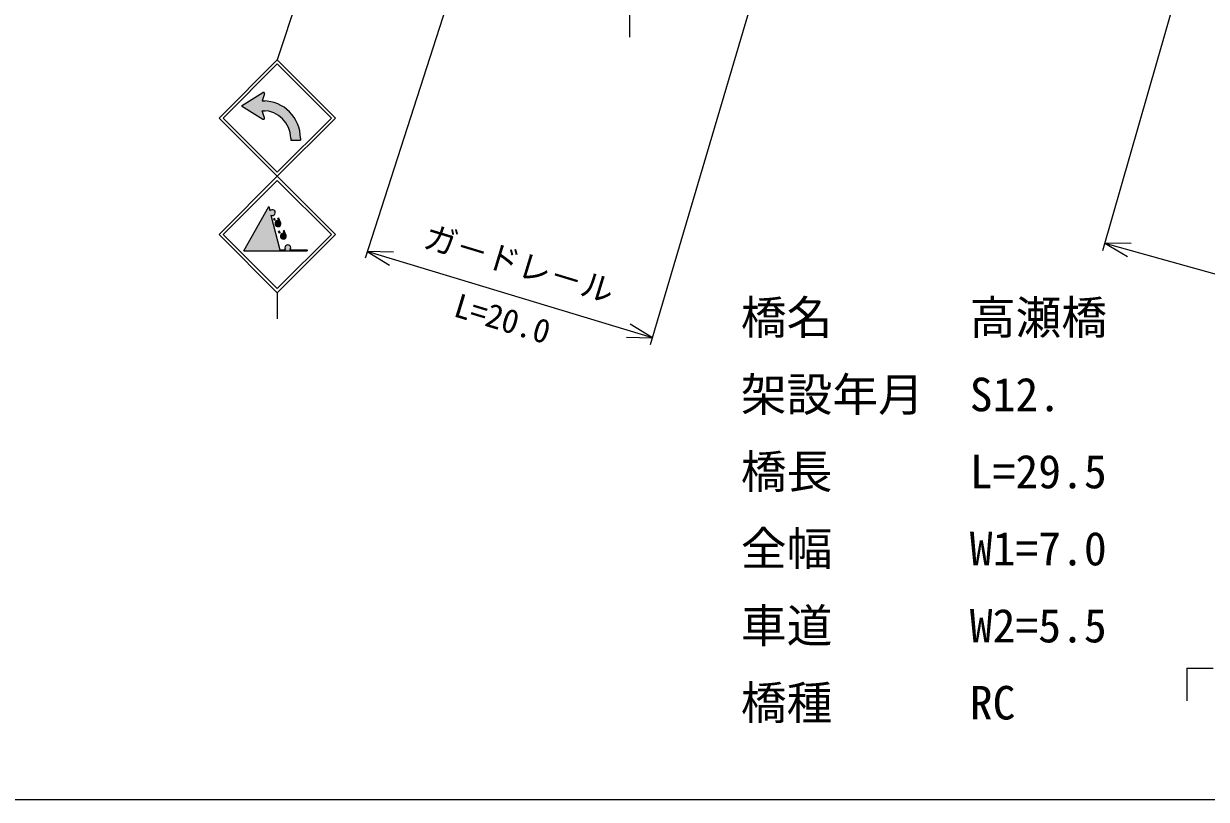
# Model space of a CAD drawing. Units: millimetres at full size, sheet at 1:1000, with parts at other scales. Extents: x 40000 to 680000, y 20000 to 380000.
# Drawn here: x 175569 to 265983, y 205000 to 264301 of the extents above; entities that cross this region are included whole.
import ezdxf
from ezdxf.enums import TextEntityAlignment as Align

# ---------------------------------------------------------------- set-up
doc = ezdxf.new("R2010")
doc.units = ezdxf.units.MM
doc.header["$LTSCALE"] = 1000
for name, color, linetype, lineweight in [('M-STR-HTXT', 7, 'Continuous', 13), ('M-STR-STRC', 7, 'Continuous', 25), ('M-TTL-BAND', 7, 'Continuous', 25)]:
    doc.layers.add(name, color=color, linetype=linetype, lineweight=lineweight)
doc.styles.add('@ＭＳ ゴシック', font='')
doc.styles.add('ＭＳ ゴシック', font='')
doc.styles.get('@ＭＳ ゴシック').set_extended_font_data('@MS Gothic')
doc.styles.get('ＭＳ ゴシック').set_extended_font_data('MS Gothic')

msp = doc.modelspace()

# ---------------------------------------------------------------- hatches: boundary and pattern name
at = {"layer": 'M-STR-STRC'}
for points in [[(193883, 258394), (193793, 258394), (193974, 258947, 0.69923), (193864, 259034), (192221, 258019), (193864, 257004, 0.69923), (193974, 257091), (193793, 257644), (193883, 257644, -0.41421), (195982, 255546), (195982, 255386), (196731, 255386), (196731, 255546, 0.41421)], [(194307, 250319), (194393, 249980, -0.6521), (194799, 249912, -0.6521), (194475, 249659), (194475, 249659), (195147, 247013), (195592, 247013, -0.64823), (195760, 247388, -0.64823), (195927, 247013), (197245, 247013), (197245, 246939), (192394, 246939)], [(194689, 249387), (194760, 249411), (194808, 249271), (194737, 249247)], [(195080, 249220), (195012, 249417), (195083, 249442), (195185, 249145, -0.86454), (194878, 248823, -0.86454)], [(195055, 248418), (195125, 248442), (195174, 248303), (195103, 248278)], [(195493, 248275), (195425, 248473), (195496, 248497), (195598, 248201, -0.86454), (195291, 247879, -0.86454)]]:
    msp.add_hatch(color=256, dxfattribs=at).paths.add_polyline_path(points)

# ---------------------------------------------------------------- linework, layer by layer
at = {"layer": 'M-STR-HTXT'}
for q in [(266494, 215035), (264494, 212535)]:
    msp.add_line((264494, 215035), q, dxfattribs=at)
at = {"layer": 'M-STR-STRC'}
for p, q in [((208937, 304052), (194960, 261543)), ((217622, 295950), (201673, 246382)), ((223491, 239762), (238493, 290495)), ((258066, 246960), (268260, 282399)), ((221876, 265269), (221876, 263269)), ((190505, 257088), (194960, 261543)), ((194960, 261543), (199415, 257088)), ((190823, 257088), (194960, 261225)), ((194960, 261225), (199097, 257088)), ((192221, 258019), (193864, 259034)), ((193974, 258947), (193793, 258394)), ((192221, 258019), (193864, 257004)), ((193793, 258394), (193883, 258394)), ((193793, 258394), (194038, 258394)), ((194960, 252633), (190505, 257088)), ((194960, 252951), (190823, 257088)), ((193974, 257091), (193793, 257644)), ((193793, 257644), (193883, 257644)), ((193793, 257644), (194038, 257644)), ((199415, 257088), (194960, 252633)), ((199097, 257088), (194960, 252951)), ((195982, 255546), (195982, 255386)), ((195982, 255386), (196731, 255386)), ((196731, 255546), (196731, 255386)), ((194960, 252633), (190505, 248179)), ((194960, 252315), (190823, 248179)), ((199415, 248179), (194960, 252633)), ((199097, 248179), (194960, 252315)), ((192394, 246939), (194307, 250319)), ((194307, 250319), (194393, 249980)), ((194475, 249659), (195147, 247013)), ((194760, 249411), (194689, 249387)), ((194737, 249247), (194689, 249387)), ((194808, 249271), (194737, 249247)), ((194808, 249271), (194760, 249411)), ((195083, 249442), (195012, 249417)), ((195080, 249220), (195012, 249417)), ((195185, 249145), (195083, 249442)), ((190505, 248179), (194960, 243724)), ((190823, 248179), (194960, 244042)), ((194960, 243724), (199415, 248179)), ((194960, 244042), (199097, 248179)), ((195125, 248442), (195055, 248418)), ((195103, 248278), (195055, 248418)), ((195174, 248303), (195103, 248278)), ((195174, 248303), (195125, 248442)), ((195496, 248497), (195425, 248473)), ((195493, 248275), (195425, 248473)), ((195598, 248201), (195496, 248497)), ((192394, 246939), (197245, 246939)), ((195147, 247013), (195592, 247013)), ((195927, 247013), (197245, 247013)), ((197245, 247013), (197245, 246939)), ((223642, 240275), (201836, 246890)), ((203835, 246824), (201836, 246890)), ((201836, 246890), (203535, 245834)), ((258228, 247521), (289984, 238662)), ((260227, 247500), (258228, 247521)), ((258228, 247521), (259949, 246503)), ((194960, 243724), (194960, 241724)), ((223642, 240275), (221944, 241331)), ((221643, 240340), (223642, 240275))]:
    msp.add_line(p, q, dxfattribs=at)
for centre, radius, start, end in [((193903, 258970), 75, 341.86349, 121.71277), ((193883, 255546), 2848, 0, 90), ((193903, 257068), 75, 238.28723, 18.13651), ((193883, 255546), 2099, 0, 90), ((194581, 249857), 225, 241.82375, 146.69094), ((195008, 249007), 225, 71.27825, 38.03673), ((195421, 248062), 225, 71.27825, 38.03673), ((195760, 247163), 225, 318.18968, 221.81031)]:
    msp.add_arc(centre, radius, start, end, dxfattribs=at)
at = {"layer": 'M-TTL-BAND'}
msp.add_line((40000, 205000), (579000, 205000), dxfattribs=at)

# ---------------------------------------------------------------- texts
at = {"layer": 'M-STR-HTXT', "style": 'ＭＳ ゴシック'}
for s, p in [('橋名\u3000\u3000\u3000高瀬橋', (230395, 239790)), ('架設年月\u3000S12.', (230395, 233899)), ('橋長\u3000\u3000\u3000L=29.5', (230395, 228008)), ('全幅\u3000\u3000\u3000W1=7.0', (230395, 222117)), ('車道\u3000\u3000\u3000W2=5.5', (230395, 216226)), ('橋種\u3000\u3000\u3000RC', (230395, 210335))]:
    msp.add_text(s, height=2566, dxfattribs=at).set_placement(p, align=Align.BOTTOM_LEFT)
at = {"layer": 'M-STR-STRC', "style": 'ＭＳ ゴシック'}
msp.add_text('ガ－ドレ－ル', height=1833, rotation=343.125, dxfattribs=at).set_placement((213030, 244539), align=Align.BOTTOM_CENTER)
at = {"layer": 'M-STR-STRC', "style": '@ＭＳ ゴシック'}
msp.add_text('L=20.0', height=1833, rotation=343.126, dxfattribs=at).set_placement((212449, 242625), align=Align.TOP_CENTER)

doc.saveas('drawing.dxf')
